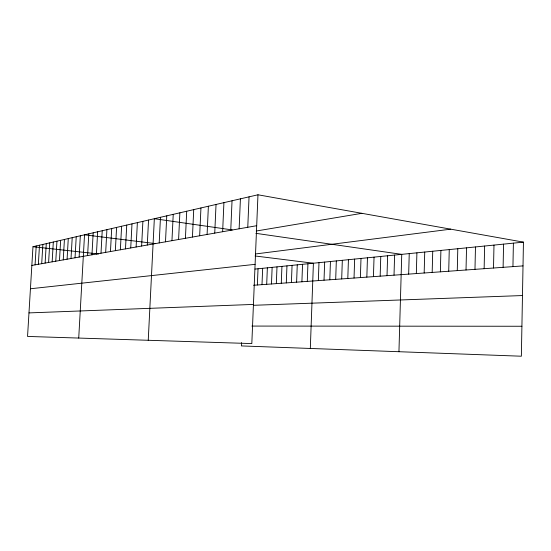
<?xml version="1.0" encoding="UTF-8"?>
<svg xmlns="http://www.w3.org/2000/svg" width="551" height="551" viewBox="0 0 551 551"><rect width="100%" height="100%" fill="white"/><g stroke="black" fill="none" stroke-linecap="round" stroke-linejoin="round"><path stroke-width="0.83" d="M512.94 266.622L513.394 243.149M257.971 194.785L251.821 343.583L27.55 336.434L32.977 246.717L257.971 194.785L523.45 242.137L521.363 356.215L241.4 345.925L241.545 342.612M493.51 268.02L493.985 245.099M503.111 267.331L503.573 244.134M474.976 269.349L475.479 246.951M484.136 268.695L484.625 246.035M448.721 271.237L449.258 249.582M457.275 270.624L457.798 248.728M466.022 269.99L466.539 247.854M432.177 272.428L432.728 251.242M440.359 271.836L440.903 250.423M416.336 273.565L416.907 252.833M424.167 273L424.731 252.048M394.02 275.169L394.612 255.065M398.945 351.717L401.741 254.355L255.898 233.335M408.67 274.116L409.241 253.598M373.44 276.643L374.046 257.131M380.162 276.161L380.769 256.456M387.022 275.672L387.622 255.767M354.031 278.041L354.651 259.08M360.375 277.587L360.995 258.44M366.842 277.119L367.455 257.792M335.697 279.357L336.33 260.919M341.689 278.923L342.323 260.313M347.805 278.489L348.432 259.7M310.316 348.459L313.409 263.213L255.03 255.974M318.34 280.604L318.988 262.655M324.022 280.197L324.663 262.09M329.808 279.784L330.442 261.505M296.61 282.167L297.264 264.838M301.9 281.788L302.554 264.308M307.286 281.396L307.933 263.764M276.333 283.62L276.995 266.87M281.279 283.269L281.933 266.374M286.3 282.904L286.961 265.871M291.41 282.539L292.064 265.355M257.372 284.984L258.033 268.771M261.994 284.653L262.662 268.309M266.698 284.316L267.359 267.834M271.478 283.972L272.139 267.359M239.134 228.81L240.415 198.835M247.771 227.281L249.052 196.845M222.632 231.723L223.92 202.644M230.759 230.284L232.04 200.771M199.662 235.78L200.95 207.947M207.093 234.464L208.381 206.232M214.745 233.114L216.033 204.462M178.593 239.506L179.874 212.81M185.418 238.301L186.706 211.233M192.437 237.054L193.725 209.614M159.198 242.929L160.472 217.287M165.493 241.82L166.767 215.834M171.953 240.677L173.234 214.346M141.628 246.035L142.888 221.344M147.282 245.037L148.543 220.042M148.24 340.284L154.342 218.706L232.24 229.925M120.359 249.796L121.606 226.261M125.483 248.887L126.737 225.077M130.732 247.957L131.992 223.864M136.118 247.006L137.371 222.618M100.998 253.212L102.231 230.731M105.675 252.386L106.908 229.65M110.455 251.545L111.695 228.548M115.345 250.677L116.592 227.418M78.724 338.066L84.523 234.816L155.368 243.604M87.588 255.581L88.807 233.831M91.962 254.81L93.181 232.818M96.432 254.018L97.651 231.785M63.241 259.886L64.426 239.458M67.091 259.204L68.276 238.569M71.017 258.509L72.209 237.66M75.032 257.799L76.231 236.73M79.13 257.076L80.329 235.787M41.704 263.688L42.854 244.437M45.12 263.089L46.277 243.645M48.605 262.469L49.762 242.839M52.152 261.842L53.316 242.02M55.775 261.202L56.946 241.18M59.474 260.554L60.644 240.326M35.071 264.859L36.208 245.966M38.356 264.28L39.5 245.209M31.848 265.43L256.69 225.703M256.194 231.021L361.883 213.32M255.657 253.949L450.739 229.168M30.436 288.765L255.092 264.342M255.003 269.074L523.45 242.137M253.577 285.26L523.016 265.899M28.976 312.906L253.439 304.421M253.508 305.295L522.472 295.55M251.89 326.075L521.914 326.254M32.977 246.717L98.574 253.97"/></g></svg>
